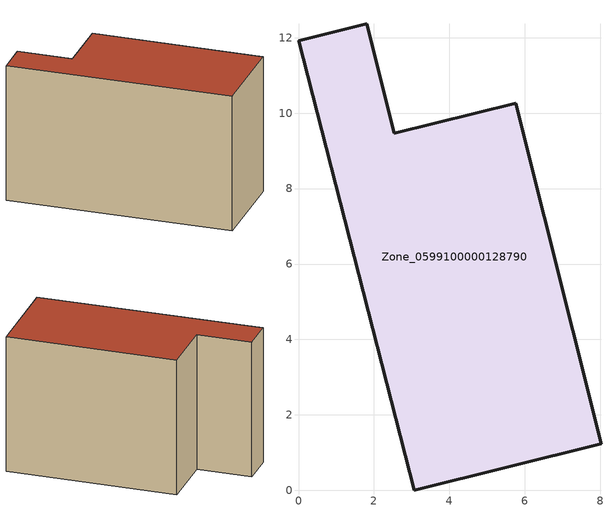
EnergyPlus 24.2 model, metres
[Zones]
Zone_0599100000128790
 floor ground (C_G): 3.07,0 0,11.92 1.81,12.37 2.54,9.46 5.76,10.27 8.02,1.23 z0
 wall outside (C_F): 2.54,9.46 1.81,12.37 0,11.92 3.07,0 8.02,1.23 5.76,10.27 2.54,9.46 z0:7.68
 roof outside (C_R): 8.02,1.23 5.76,10.27 2.54,9.46 1.81,12.37 0,11.92 3.07,0 z7.68
[BUILDING]
Pand.0599100000128790: North Axis=0; Terrain=City; Loads Convergence Tolerance Value=0.04; Temperature Convergence Tolerance Value=0.4; Solar Distribution=FullExterior; Maximum Number of Warmup Days=25; Minimum Number of Warmup Days=1
[Site:Location]
Rotterdam.The.Hague.AP_ZH_NLD Design_Conditions: Latitude=51.96; Longitude=4.45; Time Zone=1; Elevation=-4.5
[SITE:GROUNDTEMPERATURE:BUILDINGSURFACE]
18, 18, 18, 18, 18, 18, 18, 18, 18, 18, 18, 18
[MATERIAL] Thermal Absorptance=0.9; Solar Absorptance=0.7; Visible Absorptance=0.7
Name | Roughness | Thickness | Conductivity | Density | Specific Heat
G.TI.1975-1991 | MediumSmooth | 0.15 | 0.288461 | 540 | 1210
F.TI.1975-1991 | Rough | 0.3 | 0.230769 | 1920 | 840
R.TI.1975-1991 | MediumRough | 0.2 | 0.153846 | 1500 | 1000
[CONSTRUCTION]
C_G: G.TI.1975-1991
C_F: F.TI.1975-1991
C_R: R.TI.1975-1991
[ZONE]
Zone_0599100000128790: Type=1; Multiplier=1; Ceiling Height=Autocalculate; Volume=Autocalculate; Floor Area=autocalculate; Part of Total Floor Area=Yes
[ZONEINFILTRATION:DESIGNFLOWRATE]
Infil_Zone_0599100000128790: Zone or ZoneList or Space or SpaceList=Zone_0599100000128790; Schedule=AlwaysOn; Design Flow Rate Calculation Method=Flow/Area; Flow Rate per Floor Area=0.003; Constant Term Coefficient=1; Temperature Term Coefficient=0; Velocity Term Coefficient=0; Velocity Squared Term Coefficient=0
[HVACTEMPLATE:ZONE:IDEALLOADSAIRSYSTEM]
Zone_0599100000128790: Maximum Heating Supply Air Temperature=50; Minimum Cooling Supply Air Temperature=13; Maximum Heating Supply Air Humidity Ratio=0.0156; Minimum Cooling Supply Air Humidity Ratio=0.0077; Heating Limit=NoLimit; Cooling Limit=NoLimit; Dehumidification Control Type=ConstantSensibleHeatRatio; Cooling Sensible Heat Ratio=0.7; Dehumidification Setpoint=60; Humidification Control Type=None; Humidification Setpoint=30; Outdoor Air Method=None; Outdoor Air Flow Rate per Person=0.00944; Outdoor Air Flow Rate per Zone Floor Area=0; Outdoor Air Flow Rate per Zone=0; Demand Controlled Ventilation Type=None; Outdoor Air Economizer Type=NoEconomizer; Heat Recovery Type=None; Sensible Heat Recovery Effectiveness=0.7; Latent Heat Recovery Effectiveness=0.65
[ZONECONTROL:THERMOSTAT]
ThermostatControl_Zone_0599100000128790: Zone or ZoneList=Zone_0599100000128790; Control Type Schedule=DualSetpointControlType; Control 1=Thermostat_Zone_0599100000128790; Temperature Difference Between Cutout And Setpoint=0
[THERMOSTATSETPOINT:DUALSETPOINT]
Thermostat_Zone_0599100000128790: Heating Setpoint Temperature Schedule=HeatingSetpoint_Zone_0599100000128790; Cooling Setpoint Temperature Schedule=CoolingSetpoint_Zone_0599100000128790
[SCHEDULE:COMPACT]
HeatingSetpoint_Zone_0599100000128790: Through: 12/31, For: AllDays, Until: 24:00, 21
CoolingSetpoint_Zone_0599100000128790: Through: 12/31, For: AllDays, Until: 24:00, 24
DualSetpointControlType: Through: 12/31, For: AllDays, Until: 24:00, 4
AlwaysOn: Through: 12/31, For: AllDays, Until: 24:00, 1
